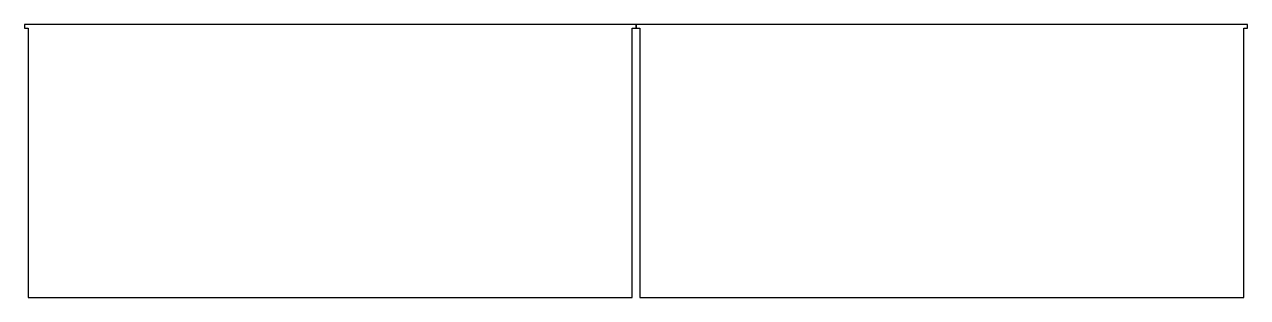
# Model space of a CAD drawing. Extents: x 0 to 332, y 0 to 74.
import ezdxf

# ---------------------------------------------------------------- set-up
doc = ezdxf.new("R2010")
doc.units = 0
doc.layers.get('0').update_dxf_attribs({"linetype": 'CONTINUOUS'})

msp = doc.modelspace()

# ---------------------------------------------------------------- linework, layer by layer
for points in [[(1, 0), (165, 0), (165, 73), (166, 73), (166, 74), (0, 74), (0, 73), (1, 73), (1, 0)], [(167, 0), (331, 0), (331, 73), (332, 73), (332, 74), (166, 74), (166, 73), (167, 73), (167, 0)]]:
    msp.add_lwpolyline(points)

doc.saveas('drawing.dxf')
